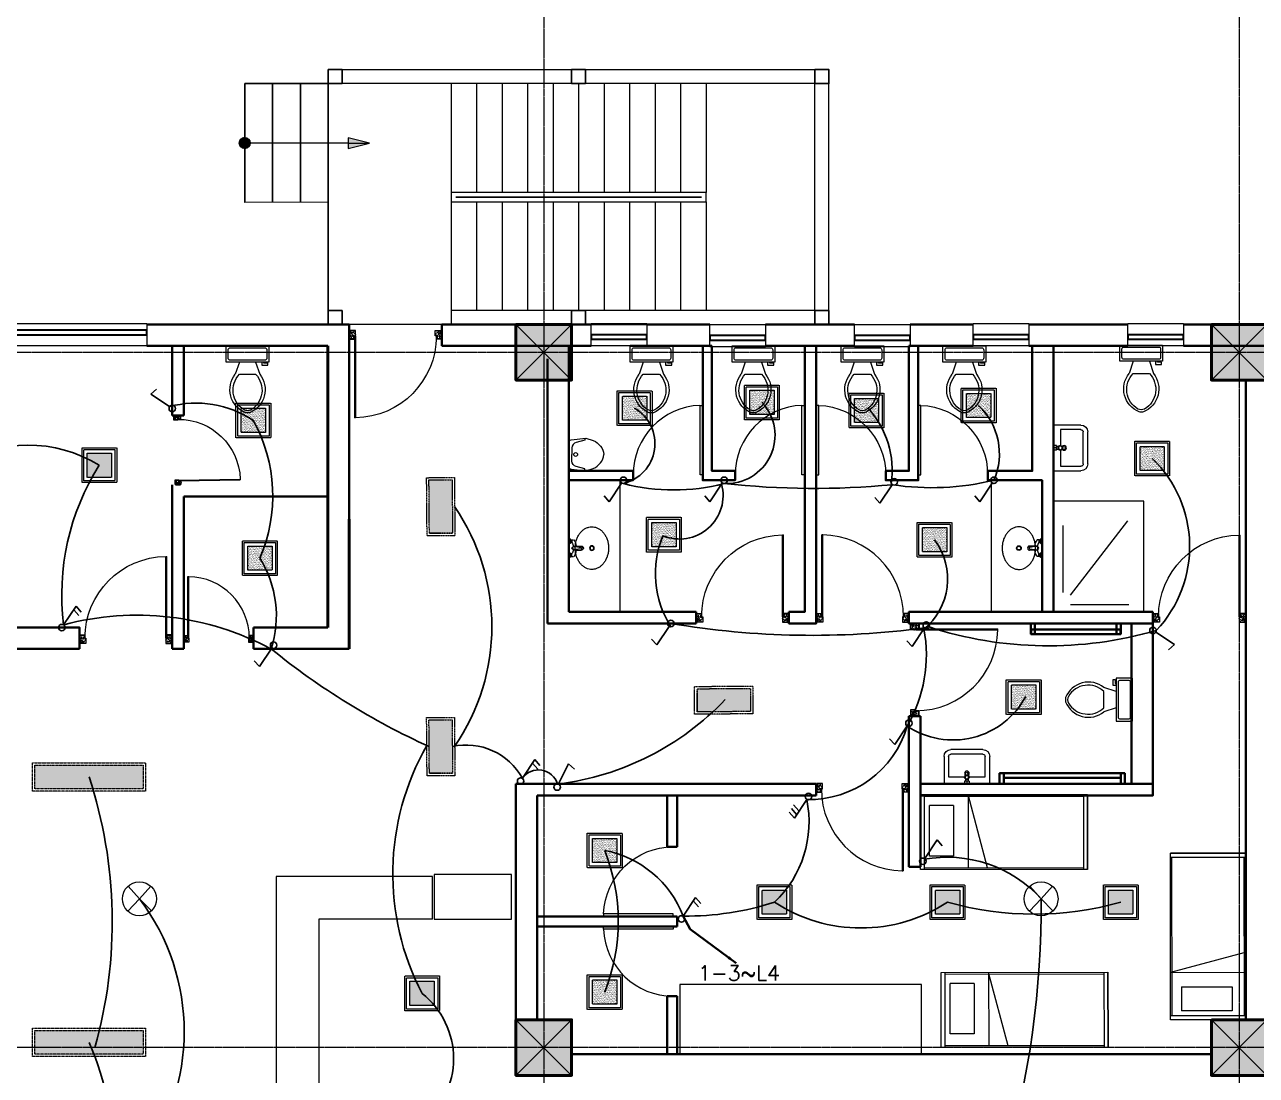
# Model space of a CAD drawing. Header units: millimetres. Extents: x 2355032 to 3136749, y 3674522 to 3929111.
# Drawn here: x 2516390 to 2529674, y 3900147 to 3911482 of the extents above; entities that cross this region are included whole.
import ezdxf

# ---------------------------------------------------------------- set-up
doc = ezdxf.new("R2010")
doc.units = ezdxf.units.MM
doc.header["$MEASUREMENT"] = 0
doc.linetypes.add('CENTER', pattern=[2, 1.25, -0.25, 0.25, -0.25])
doc.linetypes.add('DASHED', pattern=[0.75, 0.5, -0.25])
for name, color, linetype, lineweight in [('0newfurnture', 30, 'Continuous', 15), ('centreline', 52, 'CENTER', 5), ('Column-0.5', 14, 'Continuous', 50), ('conduit Light & fan City', 30, 'Continuous', 5), ('Dimension- 0.15', 114, 'Continuous', 15), ('Dimension-137.5', 86, 'Continuous', 13), ('door', 41, 'Continuous', 5), ('Door Opening-0.09', 253, 'Continuous', 9), ('Frame-0.3', 24, 'Continuous', 30), ('Furniture Hospital-0.09', 44, 'Continuous', 9), ('Hatch', 9, 'Continuous', 9), ('hidden lines', 205, 'DASHED', 5), ('Metal  workt-0.2', 13, 'Continuous', 20), ('Sill Level', 140, 'Continuous', 20), ('stairs', 6, 'Continuous', 25), ('Switches', 173, 'Continuous', 15), ('wall 0.4', 7, 'Continuous', 40), ('Wall-0.5', 7, 'Continuous', 50), ('Windows Plan', 152, 'Continuous', 35)]:
    doc.layers.add(name, color=color, linetype=linetype, lineweight=lineweight)
for name, color, linetype in [('1 x 4 recessed', 80, 'CENTER'), ('2 x 11 recessed', 60, 'CENTER'), ('ceilling fan', 3, 'Continuous'), ('emergencylight', 1, 'Continuous'), ('wire powered ups', 3, 'Continuous'), ('Wires', 1, 'Continuous')]:
    doc.layers.add(name, color=color, linetype=linetype)
doc.styles.add('romans', font='romans.shx')
doc.styles.get("Standard").update_dxf_attribs({"font": 'arial.ttf'})
doc.dimstyles.get("Standard").update_dxf_attribs({"dimtxt": 500, "dimasz": 100, "dimexe": 100, "dimexo": 200, "dimgap": 0.09, "dimtad": 0, "dimtoh": 1, "dimdec": 0, "dimzin": 0, "dimdsep": 46, "dimtxsty": 'Standard', "dimblk": 'DOT', "dimcen": 0, "dimclrd": 256, "dimclre": 256, "dimclrt": 256, "dimadec": 0, "dimazin": 0, "dimtfac": 1, "dimtdec": 0, "dimtofl": 0, "dimtmove": 0, "dimatfit": 3, "dimfxl": 1, "dimtolj": 1, "dimtzin": 0, "dimlwd": -1, "dimlwe": -1, "dimarcsym": 1})

# ---------------------------------------------------------------- blocks, each defined once
blk = doc.blocks.new('2ft column')
at = {"layer": 'Hatch', "ltscale": 5}
h = blk.add_hatch(color=256, dxfattribs=at)
h.dxf.hatch_style = 1
h.paths.add_polyline_path([(2207385, 4176559), (2207985, 4176559), (2207985, 4175959), (2207385, 4175959)])
at = {"layer": 'Column-0.5', "ltscale": 5}
blk.add_lwpolyline([(2207385, 4176559), (2207985, 4176559), (2207985, 4175959), (2207385, 4175959)], close=True, dxfattribs=at)
at = {"layer": 'Defpoints', "ltscale": 5}
for points in [[(2207985, 4176559), (2207385, 4175959)], [(2207985, 4175959), (2207385, 4176559)]]:
    blk.add_lwpolyline(points, dxfattribs=at)
blk = doc.blocks.new('main grid')
at = {"layer": 'centreline', "ltscale": 5}
for p, q in [((2533911, 4018930), (2533911, 3991299)), ((2541411, 4018930), (2541411, 3976624)), ((2559988, 4011172), (2515645, 4011172)), ((2559988, 4003672), (2515645, 4003672))]:
    blk.add_line(p, q, dxfattribs=at)
at = {"layer": 'Hatch'}
for p in [(326226, -165087), (333726, -165087), (326226, -172587), (333726, -172587)]:
    blk.add_blockref('2ft column', p, dxfattribs=at)
blk = doc.blocks.new('sems')
at = {"layer": 'Dimension- 0.15', "ltscale": 5}
h = blk.add_hatch(dxfattribs=at)
h.set_pattern_fill('ANSI31', color=256, scale=25.555556)
h.set_pattern_definition([(45, (55035.0093, 4945698.8337), (-2.258813329, 2.258813329), [])])
h.paths.add_polyline_path([(2173550, 4150430), (2173550, 4150489), (2173491, 4150489, 0.414214)])
h.paths.add_polyline_path([(2173550, 4150430, 0.414214), (2173609, 4150489), (2173550, 4150489)])
h.paths.add_polyline_path([(2173550, 4150489), (2173609, 4150489, 0.414214), (2173550, 4150548)])
h.paths.add_polyline_path([(2173491, 4150489), (2173550, 4150489), (2173550, 4150548, 0.414214)])
for p, q in [((2174664, 4150546), (2174664, 4150431)), ((2174894, 4150489), (2174664, 4150546)), ((2174664, 4150431), (2174894, 4150489))]:
    blk.add_line(p, q, dxfattribs=at)
blk.add_lwpolyline([(2174664, 4150489), (2173550, 4150489)], dxfattribs=at)
blk.add_circle((2173550, 4150489), 59.1, dxfattribs=at)
blk.add_solid([(2174664, 4150546), (2174894, 4150489), (2174664, 4150431)], dxfattribs=at)
at = {"layer": 'Dimension-137.5', "ltscale": 5}
blk.add_line((2174664, 4150489), (2174894, 4150489), dxfattribs=at)
at = {"layer": 'Frame-0.3'}
for points in [[(2174450, 4151281), (2174450, 4151131), (2174600, 4151131), (2174600, 4151281)], [(2177075, 4151281), (2177075, 4151131), (2177225, 4151131), (2177225, 4151281)], [(2179700, 4151281), (2179700, 4151131), (2179850, 4151131), (2179850, 4151281)], [(2174450, 4148681), (2174450, 4148531), (2174600, 4148531), (2174600, 4148681)], [(2177075, 4148531), (2177075, 4148681), (2177225, 4148681), (2177225, 4148531)], [(2179700, 4148531), (2179700, 4148681), (2179850, 4148681), (2179850, 4148531)]]:
    blk.add_lwpolyline(points, close=True, dxfattribs=at)
at = {"layer": 'Metal  workt-0.2', "ltscale": 5}
for p, q in [((2174600, 4151281), (2179700, 4151281)), ((2175775, 4151131), (2175775, 4149956)), ((2176050, 4151131), (2176050, 4149956)), ((2176325, 4151131), (2176325, 4149956)), ((2176600, 4151131), (2176600, 4149956)), ((2176875, 4151131), (2176875, 4149956)), ((2177150, 4151131), (2177150, 4149956)), ((2177425, 4151131), (2177425, 4149956)), ((2177700, 4151131), (2177700, 4149956)), ((2177975, 4151131), (2177975, 4149956)), ((2178250, 4151131), (2178250, 4149956)), ((2178525, 4151131), (2178525, 4149956)), ((2179700, 4148681), (2179700, 4151131)), ((2175775, 4149856), (2175775, 4148681)), ((2176050, 4149856), (2176050, 4148681)), ((2176325, 4149856), (2176325, 4148681)), ((2176600, 4149856), (2176600, 4148681)), ((2176875, 4149856), (2176875, 4148681)), ((2177150, 4149856), (2177150, 4148681)), ((2177425, 4149856), (2177425, 4148681)), ((2177700, 4149856), (2177700, 4148681)), ((2177975, 4149856), (2177975, 4148681)), ((2178250, 4149856), (2178250, 4148681)), ((2178525, 4149856), (2178525, 4148681)), ((2175775, 4148531), (2174600, 4148531))]:
    blk.add_line(p, q, dxfattribs=at)
at = {"layer": 'Metal  workt-0.2'}
for points in [[(2177075, 4148531), (2179850, 4148531), (2179850, 4151131), (2174450, 4151131), (2174450, 4148531), (2174600, 4148531)], [(2179700, 4151131), (2174600, 4151131)], [(2174450, 4149851), (2173550, 4149847)], [(2179700, 4148681), (2175775, 4148681), (2175775, 4148531), (2176745, 4148531)]]:
    blk.add_lwpolyline(points, dxfattribs=at)
for points in [[(2175775, 4149956), (2175775, 4149856), (2178525, 4149856), (2178525, 4149956)], [(2175825, 4149906), (2175825, 4149906), (2178475, 4149906), (2178475, 4149906)]]:
    blk.add_lwpolyline(points, close=True, dxfattribs=at)
at = {"layer": 'stairs', "ltscale": 5}
for p, q in [((2174450, 4151281), (2174450, 4148531)), ((2173850, 4151131), (2173850, 4149848)), ((2174150, 4151131), (2174150, 4149849))]:
    blk.add_line(p, q, dxfattribs=at)
for points in [[(2173550, 4149847), (2173550, 4151131)], [(2174450, 4151131), (2173550, 4151131)]]:
    blk.add_lwpolyline(points, dxfattribs=at)
blk = doc.blocks.new('Toilet - top')
at = {"layer": 'Furniture Hospital-0.09'}
for p, q in [((9.5, -6), (9.5, -2)), ((-10, -8.5), (-8, -8.5)), ((-10, -9.5), (-10, -8.5)), ((-7, -9.5), (-10, -9.5)), ((-8, -8.5), (-8, -8)), ((-7, -8), (-7, -9.5)), ((-4, -8), (-6, -14)), ((4, -8), (6, -14)), ((4, -14), (-4, -14))]:
    blk.add_line(p, q, dxfattribs=at)
blk.add_lwpolyline([(10.5, -8), (10.5, 0), (-10.5, 0), (-10.5, -8)], close=True, dxfattribs=at)
for points in [[(-9.5, -2), (-9.5, -6)], [(8.5, -1), (-8.5, -1)], [(-8.5, -7), (8.5, -7)]]:
    blk.add_lwpolyline(points, dxfattribs=at)
for centre, radius, start, end in [((-8.62, -1.88), 0.884, 81.8699, 188.1301), ((-8.62, -6.12), 0.884, 171.8699, 278.1301), ((8.62, -1.88), 0.884, 351.8699, 98.1301), ((8.62, -6.12), 0.884, 261.8699, 8.1301), ((3.52, -21.58), 12.17, 141.46911, 247.97143), ((4.2, -21.82), 11.33, 136.36773, 238.94682), ((-3.52, -21.58), 12.17, 292.02843, 38.53071), ((-4.2, -21.82), 11.33, 301.05301, 43.63209), ((0, -27.88), 4, 245.73182, 294.26817), ((0, -29), 4, 254.86053, 285.13947)]:
    blk.add_arc(centre, radius, start, end, dxfattribs=at)
blk = doc.blocks.new('26 door')
at = {"layer": 'door'}
blk.add_line((42654.7, -717.83), (42654.7, -716.68), dxfattribs=at)
at = {"layer": 'door', "ltscale": 5}
blk.add_lwpolyline([(42654.7, -716.68), (42684.73, -716.68), (42684.73, -717.83), (42654.7, -717.83)], dxfattribs=at)
at = {"layer": 'Door Opening-0.09'}
blk.add_arc((42654.79, -717.79), 29.96, 2.1358, 90.1794, dxfattribs=at)
blk = doc.blocks.new('TIA UR Plan-flat-1')
at = {"layer": 'Furniture Hospital-0.09'}
for points in [[(-186, 175), (-265, 150, 0.270578), (-380, 0, 0.556713)], [(0, 0), (0, 132, 0.414214), (-25, 157), (-186, 175)], [(-174, 175), (-174, 154), (-81, 130, -0.321575), (-32, 71), (-32, 0)], [(-186, -175), (-265, -150, -0.270578), (-380, 0, -0.556713)], [(0, 0), (0, -132, -0.414214), (-25, -157), (-186, -175)], [(-174, -175), (-174, -154), (-81, -130, 0.321575), (-32, -71), (-32, 0)]]:
    blk.add_lwpolyline(points, format="xyb", dxfattribs=at)
blk.add_circle((-75, 0), 20, dxfattribs=at)
blk = doc.blocks.new('SHOWERPLAN')
for p, q in [((20, 60), (25, 60)), ((30, 83), (35, 83)), ((30, 67), (35, 67)), ((35, 90), (53, 90)), ((80, 22), (135, 22)), ((20, -60), (25, -60)), ((30, -67), (35, -67)), ((30, -83), (35, -83)), ((35, -90), (53, -90)), ((80, -22), (135, -22))]:
    blk.add_line(p, q)
for points in [[(0, 105, -0.222859), (20, 90), (20, 60, -0.222859), (0, 45)], [(139, -4), (139, 3, 0.373826), (136, 7), (73, 15, 1.867218), (73, -16), (136, -7, 0.373826)], [(0, -105, 0.222859), (20, -90), (20, -60, 0.222859), (0, -45)]]:
    blk.add_lwpolyline(points, format="xyb", close=True)
for points in [[(20, 90), (25, 90), (25, 60), (20, 60)], [(25, 85), (30, 85), (30, 65), (25, 65)], [(30, 90), (35, 90), (35, 60), (30, 60)], [(20, -90), (25, -90), (25, -60), (20, -60)], [(25, -85), (30, -85), (30, -65), (25, -65)], [(30, -90), (35, -90), (35, -60), (30, -60)]]:
    blk.add_lwpolyline(points, close=True)
blk.add_lwpolyline([(51, 18, 0.461601), (47, -15)], format="xyb")
for centre, radius, start, end in [((-15, 21), 63.3, 355.2879, 37.6983), ((45, 0), 10.4, 100.0344, 259.4939), ((60, 2), 18.8, 46.4506, 153.7796), ((-43, 13), 124, 4.2141, 38.3676), ((136, 0), 22.4, 265.9494, 94.0506), ((133, 0), 22.5, 0.4708, 87.1339), ((133, 0), 22.5, 272.8655, 359.6459), ((-15, -21), 63.3, 322.3017, 4.7121), ((60, -2), 18.8, 206.2204, 313.5494), ((-43, -13), 124, 321.6324, 355.7859)]:
    blk.add_arc(centre, radius, start, end)
blk = doc.blocks.new('basi')
at = {"layer": 'Furniture Hospital-0.09'}
for radius in [25, 20]:
    blk.add_circle((0, 0), radius, dxfattribs=at)
blk.add_open_spline([(0, 230), (7, 230), (13, 230), (30, 227), (41, 224), (61, 217), (71, 212), (90, 200), (99, 192), (116, 176), (124, 167), (139, 146), (146, 136), (157, 112), (162, 100), (171, 74), (174, 61), (178, 34), (180, 20), (180, -7), (180, -21), (176, -49), (174, -62), (167, -88), (162, -101), (151, -125), (145, -136), (131, -158), (124, -167), (107, -185), (99, -193), (80, -206), (70, -212), (50, -221), (40, -225), (19, -229), (8, -230), (-13, -230), (-23, -228), (-44, -223), (-54, -220), (-74, -210), (-84, -204), (-102, -190), (-111, -182), (-127, -163), (-134, -153), (-148, -132), (-154, -120), (-164, -96), (-168, -83), (-175, -57), (-177, -43), (-180, -16), (-180, -2), (-179, 26), (-178, 40), (-173, 67), (-169, 80), (-160, 105), (-155, 117), (-143, 140), (-136, 151), (-121, 171), (-113, 179), (-96, 195), (-86, 202), (-67, 214), (-57, 219), (-36, 226), (-26, 228), (-10, 230), (-5, 230), (0, 230)], degree=3, knots=[0, 0, 0, 0, 0.111441, 0.111441, 0.290409, 0.290409, 0.469378, 0.469378, 0.648346, 0.648346, 0.827315, 0.827315, 1.006283, 1.006283, 1.185252, 1.185252, 1.36422, 1.36422, 1.543189, 1.543189, 1.722157, 1.722157, 1.901126, 1.901126, 2.080094, 2.080094, 2.259063, 2.259063, 2.438031, 2.438031, 2.617, 2.617, 2.795968, 2.795968, 2.974937, 2.974937, 3.153905, 3.153905, 3.332874, 3.332874, 3.511842, 3.511842, 3.690811, 3.690811, 3.869779, 3.869779, 4.048748, 4.048748, 4.227716, 4.227716, 4.406684, 4.406684, 4.585653, 4.585653, 4.764621, 4.764621, 4.94359, 4.94359, 5.122558, 5.122558, 5.301527, 5.301527, 5.480495, 5.480495, 5.659464, 5.659464, 5.838432, 5.838432, 6.017401, 6.017401, 6.196369, 6.196369, 6.283185, 6.283185, 6.283185, 6.283185], dxfattribs=at)
at = {"layer": 'Furniture Hospital-0.09', "xscale": 0.9999980001467896, "yscale": 0.9999980001467896, "zscale": 25.4, "rotation": 0.008803277706400013}
blk.add_blockref('SHOWERPLAN', (-250, 0), dxfattribs=at)
blk = doc.blocks.new('d1')
at = {"layer": 'door'}
for p, q in [((2442.75, 10745.72), (2408.32, 10745.72)), ((2442.75, 10746.15), (2408.33, 10746.15)), ((2408.33, 10746.15), (2408.33, 10745.72))]:
    blk.add_line(p, q, dxfattribs=at)
at = {"layer": 'door', "ltscale": 80}
for points in [[(2445, 10779.7), (2445, 10781.99), (2444.56, 10781.99), (2444.56, 10782.43), (2441.8, 10782.43), (2441.8, 10781.99), (2441.36, 10781.99), (2441.36, 10780.14), (2442.75, 10780.14), (2442.75, 10779.7)], [(2445, 10746.15), (2445, 10743.87), (2444.56, 10743.87), (2444.56, 10743.43), (2441.8, 10743.43), (2441.8, 10743.87), (2441.36, 10743.87), (2441.36, 10745.72), (2442.75, 10745.72), (2442.75, 10746.15)]]:
    blk.add_lwpolyline(points, close=True, dxfattribs=at)
at = {"layer": 'Door Opening-0.09', "ltscale": 80}
blk.add_arc((2442.75, 10745.72), 34.42, 90, 179.274, dxfattribs=at)
at = {"layer": 'hidden lines'}
for centre, radius, start, end in [((2441.64, 10791.37), 9.82, 268.3986, 287.3158), ((2441.38, 10784.76), 4.22, 269.7899, 318.9675), ((2444.33, 10781.34), 2.81, 166.4652, 205.1802), ((2445.01, 10781.68), 2.48, 162.4671, 233.2418), ((2441.57, 10782.05), 3, 308.4681, 358.9527), ((2445.46, 10782.07), 1.81, 168.6475, 255.2319), ((2441.38, 10741.1), 4.22, 41.0325, 90.2101), ((2444.33, 10744.52), 2.81, 154.8198, 193.5348), ((2445.01, 10744.18), 2.48, 126.7582, 197.5329), ((2441.57, 10743.81), 3, 1.0473, 51.5319), ((2445.46, 10743.79), 1.81, 104.7681, 191.3525), ((2441.64, 10734.49), 9.82, 72.6842, 91.6014)]:
    blk.add_arc(centre, radius, start, end, dxfattribs=at)
blk = doc.blocks.new('BED')
at = {"layer": 'Furniture Hospital-0.09'}
for p, q in [((-2.12, 0.475), (-2.12, -0.475)), ((-2.12, -0.475), (-2.12, 0.475)), ((-0.008, 0.475), (-2.12, 0.475)), ((-2.07, 0.475), (-2.07, -0.475)), ((-0.855, -0.455), (-0.61, 0.475)), ((-0.61, 0.475), (-0.61, -0.455)), ((-0.058, -0.475), (-0.058, 0.475)), ((-0.008, -0.475), (-0.008, 0.475)), ((-0.058, 0.455), (-2.07, 0.455)), ((-0.425, 0.336), (-0.426, -0.303)), ((-0.425, 0.336), (-0.121, 0.336)), ((-0.121, -0.303), (-0.121, 0.336)), ((-0.426, -0.303), (-0.121, -0.303)), ((-2.07, -0.455), (-0.058, -0.455)), ((-2.12, -0.475), (-0.008, -0.475))]:
    blk.add_line(p, q, dxfattribs=at)
blk = doc.blocks.new('TAP')
at = {"layer": 'Furniture Hospital-0.09', "linetype": 'Continuous'}
for p, q in [((0, 38), (0, -38)), ((5, 38), (0, 38)), ((5, 38), (5, -38)), ((30, 25), (5, 25)), ((30, 0), (5, 0)), ((30, 25), (30, -25)), ((56, 16), (30, 16)), ((51, 7), (48, 8)), ((59, 19), (57, 22)), ((73, 24), (73, 27)), ((88, 20), (89, 22)), ((97, 15), (125, 12)), ((97, 8), (100, 9)), ((5, -38), (0, -38)), ((30, -25), (5, -25)), ((56, -16), (30, -16)), ((51, -8), (48, -9)), ((60, -20), (58, -22)), ((74, -24), (74, -27)), ((88, -19), (90, -22)), ((97, -7), (100, -8)), ((97, -15), (125, -12))]:
    blk.add_line(p, q, dxfattribs=at)
for radius in [21.2, 19.7]:
    blk.add_circle((74, 0), radius, dxfattribs=at)
for centre, radius, start, end in [((74, 0), 27.2, 163.0512, 199.0512), ((74, 0), 24.2, 127.0512, 163.0512), ((74, 0), 27.2, 91.0512, 127.0512), ((74, 0), 24.2, 55.0512, 91.0512), ((74, 0), 27.2, 19.0512, 55.0512), ((74, 0), 24.2, 343.0512, 19.0512), ((95, 0), 32.6, 337.45, 22.55), ((74, 0), 24.2, 199.0512, 235.0512), ((74, 0), 27.2, 235.0512, 271.0512), ((74, 0), 24.2, 271.0512, 307.0512), ((74, 0), 27.2, 307.0512, 343.0512)]:
    blk.add_arc(centre, radius, start, end, dxfattribs=at)
blk = doc.blocks.new('bazin')
at = {"layer": '0newfurnture', "ltscale": 5}
for p, q in [((2434577, 4011590), (2435069, 4011590)), ((2434577, 4011295), (2434577, 4011590)), ((2435069, 4011590), (2435069, 4011295)), ((2434626, 4011295), (2434626, 4011516)), ((2434626, 4011516), (2434799, 4011516)), ((2434847, 4011516), (2435020, 4011516)), ((2435020, 4011516), (2435020, 4011295)), ((2434996, 4011270), (2434651, 4011270)), ((2434996, 4011221), (2434651, 4011221))]:
    blk.add_line(p, q, dxfattribs=at)
blk.add_circle((2434823, 4011477), 25.6, dxfattribs=at)
for centre, radius, start, end in [((2434651, 4011295), 73.8, 180, 270), ((2434651, 4011295), 24.6, 180, 270), ((2434996, 4011295), 73.8, 270, 0), ((2434996, 4011295), 24.6, 270, 0)]:
    blk.add_arc(centre, radius, start, end, dxfattribs=at)
at = {"layer": '0newfurnture', "ltscale": 5, "xscale": 0.9842520018725999, "yscale": 0.9842520018725999, "zscale": 0.9842520018725999, "rotation": 270}
blk.add_blockref('TAP', (2434823, 4011590), dxfattribs=at)
blk = doc.blocks.new('w1')
at = {"layer": 'Sill Level'}
blk.add_lwpolyline([(2460641, 3827503), (2460641, 3825103), (2460401, 3825103), (2460401, 3827503)], close=True, dxfattribs=at)
at = {"layer": 'Windows Plan'}
blk.add_lwpolyline([(2460521, 3825103), (2460521, 3827503), (2460473, 3827503), (2460473, 3825103)], close=True, dxfattribs=at)
blk = doc.blocks.new('v2')
at = {"layer": 'Sill Level'}
blk.add_lwpolyline([(2448277, 3818910), (2448877, 3818910), (2448877, 3818670), (2448277, 3818670)], close=True, dxfattribs=at)
at = {"layer": 'Windows Plan'}
blk.add_lwpolyline([(2448877, 3818790), (2448277, 3818790), (2448277, 3818743), (2448877, 3818743)], close=True, dxfattribs=at)
blk = doc.blocks.new('1by1 15w')
at = {"layer": '2 x 11 recessed', "lineweight": 0, "true_color": 0xffffff}
h = blk.add_hatch(dxfattribs=at)
h.set_pattern_fill('DOTS', scale=7.6)
h.set_pattern_definition([(0, (-24150.00014, -28906.40267), (0.2375, 0.475), [0, -0.475])])
h.paths.add_polyline_path([(111699, 133932), (111912, 133932), (111912, 133720), (111699, 133720)])
at = {"layer": '2 x 11 recessed', "lineweight": 0}
for points in [[(111654, 133978), (111958, 133978), (111958, 133674), (111654, 133674)], [(111669, 133963), (111942, 133963), (111942, 133689), (111669, 133689)], [(111699, 133932), (111912, 133932), (111912, 133720), (111699, 133720)]]:
    blk.add_lwpolyline(points, close=True, dxfattribs=at)
blk = doc.blocks.new('4 ft recessed panel')
at = {"layer": '1 x 4 recessed', "lineweight": 0}
h = blk.add_hatch(dxfattribs=at)
h.set_pattern_fill('AR-SAND', color=256, scale=6.25)
h.set_pattern_definition([(37.5, (-418269.719, 97562.351), (-0.39370849, 12.04264856), [0, -9.5, 0, -10.625, 0, -10.15625]), (7.5, (-418269.719, 97562.351), (11.0611044, 17.6384129), [0, -5.125, 0, -8.5625, 0, -3.28125]), (327.5, (-418277.406, 97562.351), (19.46338664, 0.03536908), [0, -3.125, 0, -11.25, 0, -14.6875]), (317.5, (-418277.406, 97562.351), (18.7882913, 5.4854723), [0, -1.5625, 0, -7.375, 0, -8.4375])])
h.paths.add_polyline_path([(-575, 125), (575, 125), (575, -125), (-575, -125)])
for points in [[(-600, 150), (600, 150), (600, -150), (-600, -150)], [(-575, 125), (575, 125), (575, -125), (-575, -125)]]:
    blk.add_lwpolyline(points, close=True, dxfattribs=at)
blk = doc.blocks.new('1by1 6w')
at = {"layer": '2 x 11 recessed', "lineweight": 0}
h = blk.add_hatch(dxfattribs=at)
h.set_pattern_fill('AR-SAND', color=256, scale=7.6)
h.set_pattern_definition([(37.5, (-507751.777, 116886.896), (-0.47874952, 14.64386064), [0, -11.552, 0, -12.92, 0, -12.35]), (7.5, (-507751.777, 116886.896), (13.45030296, 21.4483101), [0, -6.232, 0, -10.412, 0, -3.99]), (327.5, (-507761.125, 116886.896), (23.66747815, 0.0430088), [0, -3.8, 0, -13.68, 0, -17.86]), (317.5, (-507761.125, 116886.896), (22.8465622, 6.6703343), [0, -1.9, 0, -8.968, 0, -10.26])])
h.paths.add_polyline_path([(-106, 106), (106, 106), (106, -106), (-106, -106)])
for points in [[(-152, 152), (152, 152), (152, -152), (-152, -152)], [(-137, 137), (137, 137), (137, -137), (-137, -137)], [(-106, 106), (106, 106), (106, -106), (-106, -106)]]:
    blk.add_lwpolyline(points, close=True, dxfattribs=at)
blk = doc.blocks.new('2 WAY')
at = {"layer": 'Switches', "lineweight": 30}
for p, q in [((1.76, 2.13), (6.02, 8.52)), ((6.02, 8.52), (7.78, 6.51)), ((5.27, 7.27), (7.02, 5.26))]:
    blk.add_line(p, q, dxfattribs=at)
blk.add_circle((1.13, 1.13), 1.13, dxfattribs=at)
blk = doc.blocks.new('1 WAY')
at = {"layer": 'Switches', "lineweight": 30}
for p, q in [((1.76, 2.13), (6.02, 8.52)), ((6.02, 8.52), (7.78, 6.51))]:
    blk.add_line(p, q, dxfattribs=at)
blk.add_circle((1.13, 1.13), 1.13, dxfattribs=at)
blk = doc.blocks.new('3 WAY')
at = {"layer": 'Switches', "lineweight": 30}
for p, q in [((1.76, 2.13), (6.02, 8.52)), ((6.02, 8.52), (7.78, 6.51)), ((4.51, 6.01), (6.27, 4.01)), ((5.27, 7.27), (7.02, 5.26))]:
    blk.add_line(p, q, dxfattribs=at)
blk.add_circle((1.13, 1.13), 1.13, dxfattribs=at)
blk = doc.blocks.new('emergency')
at = {"layer": 'conduit Light & fan City'}
for p, q in [((-122, 136), (0, 0)), ((124, 135), (0, 0)), ((0, 0), (-124, -135)), ((0, 0), (129, -129))]:
    blk.add_line(p, q, dxfattribs=at)
blk.add_circle((0, 0), 183, dxfattribs=at)
blk = doc.blocks.new('2 ft panel')
at = {"layer": '1 x 4 recessed', "lineweight": 0}
h = blk.add_hatch(dxfattribs=at)
h.set_pattern_fill('AR-SAND', color=256, scale=6.25)
h.set_pattern_definition([(37.5, (-417982.219, 97562.351), (-0.39370849, 12.04264856), [0, -9.5, 0, -10.625, 0, -10.15625]), (7.5, (-417982.219, 97562.351), (11.0611044, 17.6384129), [0, -5.125, 0, -8.5625, 0, -3.28125]), (327.5, (-417989.906, 97562.351), (19.46338664, 0.03536908), [0, -3.125, 0, -11.25, 0, -14.6875]), (317.5, (-417989.906, 97562.351), (18.7882913, 5.4854723), [0, -1.5625, 0, -7.375, 0, -8.4375])])
h.paths.add_polyline_path([(287, -125), (287, 125), (-288, 125), (-288, -125)])
at = {"layer": '1 x 4 recessed'}
blk.add_line((287, 125), (287, -125), dxfattribs=at)
at = {"layer": '1 x 4 recessed', "lineweight": 0}
for points in [[(316, -150), (-313, -150), (-313, 150), (316, 150)], [(316, 150), (316, -150)], [(287, -125), (-288, -125), (-288, 125), (287, 125)]]:
    blk.add_lwpolyline(points, dxfattribs=at)
blk = doc.blocks.new('_Dot')
at = {"color": 0, "linetype": 'ByBlock', "lineweight": -2}
blk.add_line((-0.5, 0), (-1, 0), dxfattribs=at)
at = {"color": 0, "linetype": 'ByBlock', "lineweight": -3, "const_width": 0.5}
blk.add_lwpolyline([(-0.25, 0, 1), (0.25, 0, 1)], format="xyb", close=True, dxfattribs=at)

msp = doc.modelspace()

# ---------------------------------------------------------------- linework, layer by layer
at = {"layer": 'Furniture Hospital-0.09'}
for p, q in [((2527586, 3906080), (2527586, 3905356)), ((2527670, 3905329), (2528288, 3906130)), ((2527670, 3905226), (2528300, 3905226)), ((2520789, 3902292), (2519103, 3902292)), ((2519103, 3902292), (2519103, 3898337)), ((2520789, 3901832), (2520789, 3902292)), ((2520789, 3901832), (2519563, 3901832)), ((2519563, 3901832), (2519563, 3898337))]:
    msp.add_line(p, q, dxfattribs=at)
for points in [[(2522258, 3905147), (2522258, 3906567), (2522808, 3906567), (2522808, 3905147), (2522258, 3905147)], [(2527363, 3905147), (2527363, 3906567), (2526813, 3906567), (2526813, 3905147), (2527363, 3905147)]]:
    msp.add_lwpolyline(points, dxfattribs=at)
for points in [[(2527488, 3905147), (2528461, 3905147), (2528461, 3906340), (2527488, 3906340)], [(2520808, 3901832), (2521642, 3901832), (2521642, 3902313), (2520808, 3902313)], [(2523455, 3900377), (2526064, 3900377), (2526064, 3901126), (2523455, 3901126)]]:
    msp.add_lwpolyline(points, close=True, dxfattribs=at)
at = {"layer": 'wall 0.4', "ltscale": 5}
for p, q in [((2517708, 3908247), (2519889, 3908247)), ((2519889, 3908243), (2519889, 3908247)), ((2519889, 3905427), (2519889, 3908243)), ((2520889, 3908247), (2522501, 3908247)), ((2520889, 3908017), (2520889, 3908247)), ((2523101, 3908247), (2523779, 3908247)), ((2524379, 3908247), (2525341, 3908247)), ((2525941, 3908247), (2526619, 3908247)), ((2527219, 3908247), (2528289, 3908247)), ((2528889, 3908247), (2531654, 3908247)), ((2517708, 3908017), (2519659, 3908017)), ((2517982, 3908017), (2517982, 3907267)), ((2518107, 3908017), (2518107, 3907267)), ((2520889, 3908017), (2522501, 3908017)), ((2522258, 3908017), (2522258, 3906392)), ((2522258, 3905147), (2522258, 3908017)), ((2522920, 3908017), (2523803, 3908017)), ((2524379, 3908017), (2525341, 3908017)), ((2525928, 3908017), (2526619, 3908017)), ((2527219, 3908017), (2528289, 3908017)), ((2527488, 3906114), (2527488, 3908017)), ((2528889, 3908017), (2531654, 3908017)), ((2522028, 3905022), (2522028, 3907877)), ((2529559, 3907647), (2529559, 3900747)), ((2518107, 3907267), (2517982, 3907267)), ((2519659, 3906392), (2518107, 3906392)), ((2518107, 3906392), (2518107, 3904747)), ((2522258, 3906162), (2522258, 3906162)), ((2523633, 3905147), (2522258, 3905147)), ((2523633, 3905022), (2523633, 3905147)), ((2527258, 3905147), (2527488, 3905147)), ((2527258, 3905147), (2527258, 3905147)), ((2527488, 3905147), (2528559, 3905147)), ((2528559, 3905147), (2528559, 3905022)), ((2522028, 3905022), (2523633, 3905022)), ((2527258, 3905022), (2527488, 3905022)), ((2527258, 3905022), (2527363, 3905022)), ((2527488, 3905022), (2528559, 3905022)), ((2528329, 3903292), (2528329, 3905022)), ((2528559, 3903292), (2528559, 3905022)), ((2518857, 3904977), (2519659, 3904977)), ((2518857, 3904977), (2518857, 3904747)), ((2516982, 3904747), (2514789, 3904747)), ((2518107, 3904747), (2517982, 3904747)), ((2519889, 3904747), (2518857, 3904747)), ((2525928, 3904022), (2525928, 3902396)), ((2526053, 3904022), (2525928, 3904022)), ((2526053, 3904022), (2526053, 3902396)), ((2521689, 3900747), (2521689, 3903292)), ((2521689, 3903292), (2524928, 3903292)), ((2524928, 3903292), (2524928, 3903167)), ((2526053, 3903300), (2526053, 3903175)), ((2521919, 3903167), (2521919, 3900747)), ((2521919, 3903167), (2524928, 3903167)), ((2523319, 3903167), (2523319, 3902612)), ((2523429, 3903167), (2523429, 3902612)), ((2523429, 3902612), (2523319, 3902612)), ((2525928, 3902396), (2526053, 3902396)), ((2523429, 3901862), (2521919, 3901862)), ((2523429, 3901862), (2523429, 3901752)), ((2523429, 3901752), (2521919, 3901752)), ((2523319, 3901005), (2523319, 3900377)), ((2523429, 3901002), (2523319, 3901002)), ((2523429, 3901002), (2523429, 3900377)), ((2522289, 3900377), (2529189, 3900377))]:
    msp.add_line(p, q, dxfattribs=at)
for points in [[(2523803, 3908017), (2523803, 3906667), (2524053, 3906667), (2524053, 3906567), (2523703, 3906567), (2523703, 3908017)], [(2524803, 3908017), (2524803, 3905147), (2524633, 3905147)], [(2524928, 3908017), (2524928, 3905022), (2524633, 3905022), (2524633, 3905147)], [(2525928, 3908017), (2525928, 3906667), (2525678, 3906667), (2525678, 3906567), (2526028, 3906567), (2526028, 3908017)], [(2527488, 3905022), (2527488, 3905022), (2525928, 3905022), (2525928, 3905147), (2527363, 3905147), (2527363, 3906567), (2526778, 3906567), (2526778, 3906667), (2527258, 3906667), (2527258, 3908017)], [(2522258, 3906667), (2522953, 3906667), (2522953, 3906567), (2522258, 3906567)], [(2517982, 3904747), (2517982, 3906517)], [(2527488, 3906145), (2527488, 3905147)], [(2516982, 3904747), (2516982, 3904977), (2514789, 3904977)], [(2526053, 3903167), (2528559, 3903167), (2528559, 3903292), (2526053, 3903292)]]:
    msp.add_lwpolyline(points, dxfattribs=at)
for points in [[(2527286, 3904908), (2527242, 3904908), (2527242, 3905022), (2527286, 3905022)], [(2528167, 3904908), (2528211, 3904908), (2528211, 3905022), (2528167, 3905022)], [(2527245, 3904957), (2528208, 3904957), (2528208, 3904908), (2527245, 3904908)], [(2526949, 3903406), (2526905, 3903406), (2526905, 3903292), (2526949, 3903292)], [(2526949, 3903357), (2528211, 3903357), (2528211, 3903406), (2526949, 3903406)], [(2528211, 3903406), (2528255, 3903406), (2528255, 3903292), (2528211, 3903292)]]:
    msp.add_lwpolyline(points, close=True, dxfattribs=at)
at = {"layer": 'Wall-0.5', "ltscale": 5}
for p, q in [((2519659, 3908017), (2519659, 3904977)), ((2519889, 3906147), (2519889, 3904747))]:
    msp.add_line(p, q, dxfattribs=at)
at = {"layer": 'wire powered ups', "ltscale": 5}
for centre, radius, start, end in [((2526338, 3901129), 1372, 42.2978, 100.3927), ((2515743, 3900619), 2368, 322.7726, 37.2274), ((2517199, 3901987), 10154, 327.79, 0.3676)]:
    msp.add_arc(centre, radius, start, end, dxfattribs=at)
at = {"layer": 'Wires', "ltscale": 5}
for centre, radius, start, end in [((2518238, 3906274), 1125, 56.6185, 104.7678), ((2523962, 3907052), 521, 266.8897, 43.0764), ((2526184, 3906852), 719, 336.6618, 46.5654), ((2522743, 3906963), 444, 283.6548, 59.3686), ((2524757, 3906674), 990, 351.7681, 42.5398), ((2517371, 3906397), 1695, 336.7192, 28.7807), ((2516423, 3905466), 1481, 58.5751, 121.4249), ((2519408, 3905332), 2617, 147.7375, 187.1067), ((2527637, 3905852), 1318, 316.6201, 46.1191), ((2523391, 3908625), 2163, 255.4612, 284.5388), ((2523453, 3906403), 470, 247.5269, 15.1237), ((2524906, 3915382), 8903, 263.727, 275.4288), ((2526173, 3909335), 2848, 261.4359, 283.6486), ((2519144, 3904989), 2285, 325.5133, 34.4867), ((2524250, 3905560), 1058, 157.2605, 212.7966), ((2525639, 3905502), 705, 308.7829, 36.8305), ((2517926, 3905105), 1179, 342.3372, 31.83), ((2517602, 3902060), 3052, 61.6757, 105.0028), ((2524889, 3914055), 9161, 260.3947, 277.5661), ((2527430, 3908937), 4156, 251.9749, 286.269), ((2524595, 3904681), 1520, 329.7715, 10.7057), ((2523960, 3910786), 7783, 230.8856, 245.6684), ((2521779, 3906252), 2983, 277.1479, 316.5775), ((2526403, 3904654), 889, 236.2168, 331.902), ((2524855, 3904219), 1096, 268.4313, 343.9661), ((2523157, 3902321), 2796, 150.3246, 207.465), ((2521152, 3903017), 694, 29.0505, 102.3955), ((2521932, 3903226), 216, 17.8329, 143.6633), ((2512326, 3901806), 5009, 344.2563, 18.1467), ((2523659, 3902880), 1191, 313.4094, 11.749), ((2520732, 3901809), 2061, 338.2484, 21.7516), ((2522432, 3901456), 1138, 21.1087, 79.1283), ((2523522, 3904986), 3121, 269.4658, 287.8151), ((2525410, 3903439), 1702, 236.7334, 303.2666), ((2527278, 3905315), 3429, 254.1973, 285.8027), ((2520115, 3900327), 901, 308.5255, 51.4745), ((2514008, 3899178), 3351, 336.7037, 23.2963)]:
    msp.add_arc(centre, radius, start, end, dxfattribs=at)

# ---------------------------------------------------------------- block references
at = {"layer": '0newfurnture', "xscale": -1}
for p, rotation in [((6539078, 6341739), 90), ((91729, 7914882), 180)]:
    msp.add_blockref('bazin', p, dxfattribs=dict(at, rotation=rotation))
at = {"layer": '1 x 4 recessed'}
for name, p, xscale, yscale, zscale in [('1by1 6w', (2522969, 3907345), 1.232584708463633, 1.232584708463633, 1.232584708463633), ('1by1 6w', (2524342, 3907407), 1.232584708463633, 1.232584708463633, 1.232584708463633), ('1by1 6w', (2525470, 3907320), 1.232584708463633, 1.232584708463633, 1.232584708463633), ('1by1 6w', (2526679, 3907374), 1.232584708463633, 1.232584708463633, 1.232584708463633), ('1by1 6w', (2518857, 3907213), 1.232584708463633, 1.232584708463633, 1.232584708463633), ('1by1 6w', (2528550, 3906802), 1.232584708463633, 1.232584708463633, 1.232584708463633), ('1by1 15w', (2379386, 3741777), 1.232584708463633, 1.232584708463633, 1.232584708463633), ('1by1 6w', (2523285, 3905980), 1.232584708463633, 1.232584708463633, 1.232584708463633), ('1by1 6w', (2526204, 3905925), 1.232584708463633, 1.232584708463633, 1.232584708463633), ('1by1 6w', (2518928, 3905727), 1.232584708463633, 1.232584708463633, 1.232584708463633), ('1by1 6w', (2527165, 3904228), 1.232584708463633, 1.232584708463633, 1.232584708463633), ('4 ft recessed panel', (2517086, 3903366), 1.015649799774034, 1.015649799774034, 1.015649799774034), ('1by1 6w', (2522646, 3902573), 1.232584708463633, 1.232584708463633, 1.232584708463633), ('1by1 15w', (2386666, 3737064), 1.232584708463633, 1.232584708463633, 1.232584708463633), ('1by1 15w', (2388534, 3737064), 1.232584708463633, 1.232584708463633, 1.232584708463633), ('1by1 15w', (2390402, 3737064), 1.232584708463633, 1.232584708463633, 1.232584708463633), ('1by1 15w', (2382867, 3736080), 1.232584708463633, 1.232584708463633, 1.232584708463633), ('1by1 6w', (2522646, 3901046), 1.232584708463633, 1.232584708463633, 1.232584708463633), ('4 ft recessed panel', (2517086, 3900504), 1.015649799774034, 1.015649799774034, 1.015649799774034)]:
    msp.add_blockref(name, p, dxfattribs=dict(at, xscale=xscale, yscale=yscale, zscale=zscale))
for p, rotation in [((2520878, 3906283), 270.4480127828098), ((2523931, 3904195), 180.4480127828097), ((2520878, 3903695), 270.4480127828098)]:
    msp.add_blockref('2 ft panel', p, dxfattribs=dict(at, rotation=rotation))
at = {"layer": 'ceilling fan', "lineweight": -3}
for name, p, xscale, yscale, zscale, rotation in [('1 WAY', (2518018, 3907306), 31.30765159497629, 31.30765159497629, 31.30765159497629, 90), ('1 WAY', (2522883, 3906602), 31.30765159497629, 31.30765159497629, 31.30765159497629, 180), ('1 WAY', (2523969, 3906602), 31.30765159497629, 31.30765159497629, 31.30765159497629, 180), ('1 WAY', (2525803, 3906585), 31.30765159497629, 31.30765159497629, 31.30765159497629, 180), ('1 WAY', (2526880, 3906602), 31.30765159497629, 31.30765159497629, 31.30765159497629, 180), ('1 WAY', (2523396, 3905057), 31.30765159497629, 31.30765159497629, 31.30765159497629, 180), ('1 WAY', (2526150, 3905040), 31.30765159497629, 31.30765159497629, 31.30765159497629, 180), ('1 WAY', (2528524, 3904983), 31.30765159497629, 31.30765159497629, 31.30765159497629, 270), ('1 WAY', (2519111, 3904823), 31.30765159497629, 31.30765159497629, 31.30765159497629, 180), ('1 WAY', (2525963, 3903983), 31.30765159497629, 31.30765159497629, 31.30765159497629, 180), ('1 WAY', (2522103, 3903218), 31.3076515949763, 31.3076515949763, 31.3076515949763, 7.153420070502349), ('3 WAY', (2524880, 3903190), 31.30765159497629, 31.30765159497629, 31.30765159497629, 180)]:
    msp.add_blockref(name, p, dxfattribs=dict(at, xscale=xscale, yscale=yscale, zscale=zscale, rotation=rotation))
at = {"layer": 'ceilling fan', "lineweight": -3, "xscale": 31.30765159497629, "yscale": 31.30765159497629, "zscale": 31.30765159497629}
for name, p in [('2 WAY', (2516756, 3904942)), ('2 WAY', (2521704, 3903287)), ('1 WAY', (2526042, 3902421)), ('2 WAY', (2523438, 3901799))]:
    msp.add_blockref(name, p, dxfattribs=at)
at = {"layer": 'door', "yscale": 25, "zscale": 25}
for p, xscale, rotation in [((2505757, 2840257), 25, 90), ((2506857, 2840257), 25, 90), ((2542872, 2840257), -25, 270), ((2543972, 2840257), -25, 270), ((3589753, 3883806), 25, 180)]:
    msp.add_blockref('26 door', p, dxfattribs=dict(at, xscale=xscale, rotation=rotation))
at = {"layer": 'door', "xscale": -25, "yscale": 25, "zscale": 25}
msp.add_blockref('26 door', (3589753, 3919808), dxfattribs=at)
at = {"layer": 'Door Opening-0.09'}
for p, xscale, yscale, zscale, rotation in [((2244453, 3845329), -25.64102998076803, 25.64102998076803, 25.64102998076803, 270.0333351142592), ((2567902, 3700587), -19.2307692307673, 19.23076923076723, 19.23076923076723, 0.7978814814005375), ((2800142, 3967569), -25.64102998076803, 25.64102998076803, 25.64102998076803, 89.96666488534903), ((2249419, 3967569), 25.64102998076803, 25.64102998076803, 25.64102998076803, 270.0333351146509), ((2805068, 3967568), -25.64102998076803, 25.64102998076803, 25.64102998076803, 89.96666488534903), ((2793491, 3967337), -25.64102998076803, 25.64102998076803, 25.64102998076803, 89.96666488534903), ((2311503, 3951841), 19.23076923076723, 19.23076923076723, 19.23076923076723, 270), ((2801433, 3840763), 25.64102998076803, 25.64102998076803, 25.64102998076803, 90.03333511465095)]:
    msp.add_blockref('d1', p, dxfattribs=dict(at, xscale=xscale, yscale=yscale, zscale=zscale, rotation=rotation))
at = {"layer": 'emergencylight'}
for p in [(2517628, 3902052), (2527352, 3902052)]:
    msp.add_blockref('emergency', p, dxfattribs=at)
at = {"layer": 'Furniture Hospital-0.09'}
for name, p, xscale, yscale, zscale, rotation in [('Toilet - top', (2518794, 3908017), -21.93575057202431, 21.93575057202424, 21.93575057202424, 359.9999975267988), ('Toilet - top', (2528338, 3904200), 21.93575057202424, 21.93575057202424, 21.93575057202424, 270), ('BED', (2526046, 3902771), -851.8518518849081, 851.8518518849083, 851.8518518849082, 0.07196910721486205), ('BED', (2529154, 3900739), -851.8518518849081, 851.8518518849083, 851.8518518849082, 90.07196910721487), ('BED', (2526268, 3900852), -851.8518518849081, 851.8518518849083, 851.8518518849082, 0.07196910721486205)]:
    msp.add_blockref(name, p, dxfattribs=dict(at, xscale=xscale, yscale=yscale, zscale=zscale, rotation=rotation))
at = {"layer": 'Furniture Hospital-0.09', "xscale": -21.93575057202424, "yscale": 21.93575057202424, "zscale": 21.93575057202424}
for p in [(2523150, 3908017), (2524250, 3908017), (2525425, 3908017), (2526525, 3908017), (2528433, 3908026)]:
    msp.add_blockref('Toilet - top', p, dxfattribs=at)
at = {"layer": 'Furniture Hospital-0.09', "rotation": 179.9999993660119}
msp.add_blockref('TIA UR Plan-flat-1', (2522258, 3906845), dxfattribs=at)
at = {"layer": 'Furniture Hospital-0.09', "extrusion": (-4.91554e-49, 5.67747e-55, -1), "zscale": -1, "rotation": 179.9912628993978}
msp.add_blockref('basi', (-2522508, 3905835), dxfattribs=at)
at = {"layer": 'Furniture Hospital-0.09', "extrusion": (4.91554e-49, 5.67747e-55, -1), "xscale": -1, "zscale": -1, "rotation": 180.0087371006022}
msp.add_blockref('basi', (-2527113, 3905835), dxfattribs=at)
at = {"layer": 'wall 0.4'}
for name, p in [('main grid', (-11922, -103225)), ('sems', (345214, -240284)), ('v2', (74224, 89347)), ('v2', (75503, 89337)), ('v2', (77064, 89337)), ('v2', (78343, 89347)), ('v2', (80012, 89347))]:
    msp.add_blockref(name, p, dxfattribs=at)
at = {"layer": 'wall 0.4', "rotation": 270}
msp.add_blockref('w1', (-1309795, 6368658), dxfattribs=at)
at = {"layer": 'wall 0.4', "ltscale": 5, "xscale": 25.64102998076803, "yscale": 25.64102998076803, "zscale": 25.64102998076803, "rotation": 180.033335114651}
msp.add_blockref('d1', (2588477, 4180531), dxfattribs=at)

# ---------------------------------------------------------------- texts
at = {"layer": 'wall 0.4', "color": 5, "ltscale": 5, "style": 'romans'}
msp.add_text('1-3~L4', height=162.3, dxfattribs=at).set_placement((2523653, 3901169))

# ---------------------------------------------------------------- leaders
at = {"layer": 'wall 0.4', "ltscale": 5}
msp.add_leader([(2524063, 3901359), (2523567, 3901723), (2523493, 3901865)], dimstyle='Standard', override={"dimfxl": 500, "dimfxlon": 1}, dxfattribs=at)

doc.saveas('drawing.dxf')
